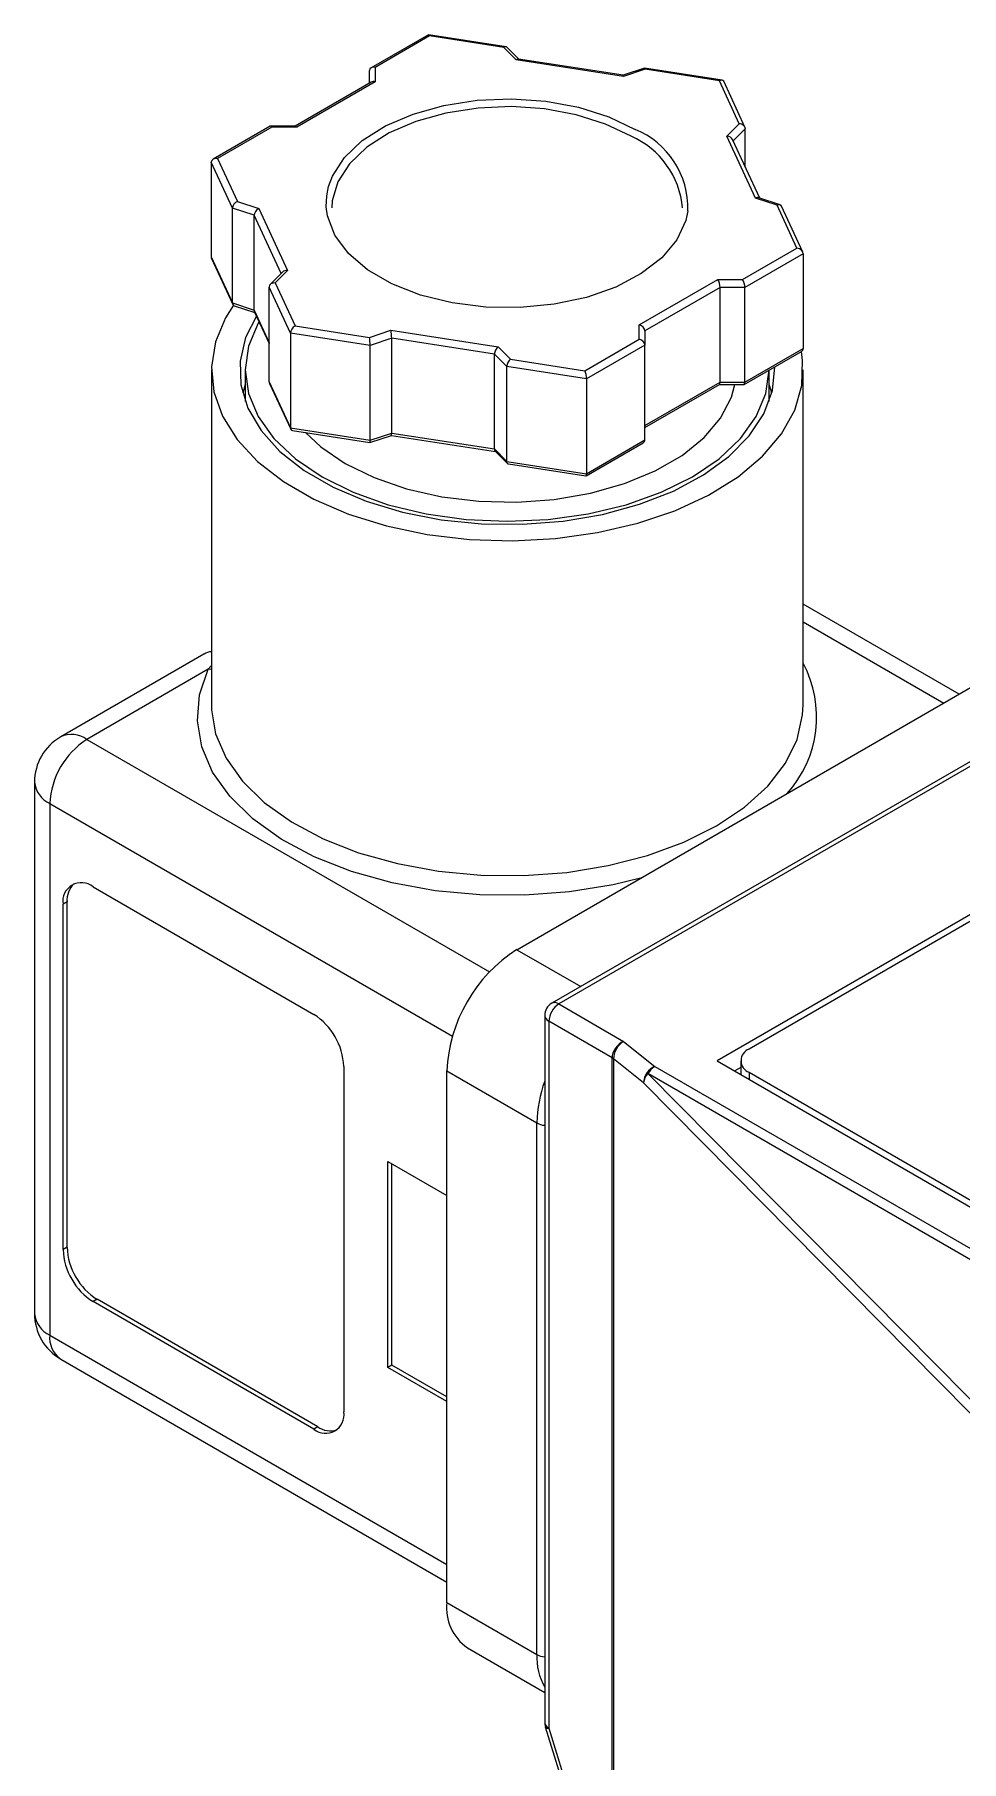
# Model space of a CAD drawing. Header units: millimetres. Extents: x 57 to 386, y 23 to 272.
# Drawn here: x 183 to 215.8, y 87.1 to 148.1 of the extents above; entities that cross this region are included whole.
import ezdxf

# ---------------------------------------------------------------- set-up
doc = ezdxf.new("R2010")
doc.units = ezdxf.units.MM

msp = doc.modelspace()

# ---------------------------------------------------------------- linework, layer by layer
at = {"color": 7, "lineweight": 5}
for p, q in [((196.926, 148.089), (194.903, 146.921)), ((196.968, 148.046), (195.045, 146.935)), ((199.673, 147.666), (196.933, 148.09)), ((199.596, 147.639), (196.968, 148.046)), ((200.034, 147.201), (199.596, 147.639)), ((200.129, 147.225), (199.703, 147.651)), ((203.826, 146.614), (200.034, 147.201)), ((203.809, 146.656), (200.112, 147.228)), ((194.845, 146.381), (194.845, 146.82)), ((195.045, 146.935), (195.045, 146.429)), ((204.567, 146.909), (203.809, 146.656)), ((204.585, 146.867), (203.826, 146.614)), ((207.309, 146.485), (204.569, 146.909)), ((207.213, 146.461), (204.585, 146.867)), ((207.917, 144.944), (207.213, 146.461)), ((194.903, 146.415), (192.215, 144.863)), ((195.045, 146.429), (192.269, 144.827)), ((208.118, 144.822), (207.366, 146.442)), ((191.334, 144.861), (189.311, 143.693)), ((191.392, 144.827), (189.469, 143.716)), ((192.221, 144.863), (191.344, 144.863)), ((192.269, 144.827), (191.392, 144.827)), ((207.478, 144.506), (207.917, 144.944)), ((208.131, 143.411), (208.131, 144.765)), ((208.494, 142.317), (207.478, 144.506)), ((208.639, 142.316), (207.68, 144.383)), ((190.001, 141.96), (189.246, 143.588)), ((189.246, 143.588), (189.246, 140.24)), ((189.469, 143.716), (190.173, 142.2)), ((190.173, 142.2), (190.932, 141.946)), ((209.254, 142.064), (208.494, 142.317)), ((209.362, 142.075), (208.603, 142.328)), ((190.76, 141.707), (190.001, 141.96)), ((190.001, 138.612), (190.001, 141.96)), ((190.76, 138.359), (190.76, 141.707)), ((190.932, 141.946), (191.948, 139.757)), ((209.958, 140.547), (209.254, 142.064)), ((210.167, 140.407), (209.415, 142.028)), ((208.034, 139.437), (209.958, 140.547)), ((210.181, 140.349), (208.117, 139.158)), ((210.181, 140.349), (210.181, 137.001)), ((189.246, 140.24), (190.001, 138.612)), ((189.259, 140.181), (190.011, 138.561)), ((191.948, 139.757), (191.51, 139.319)), ((192.05, 137.545), (191.295, 139.172)), ((191.295, 135.824), (191.295, 139.172)), ((191.773, 139.702), (191.334, 139.263)), ((191.51, 139.319), (192.214, 137.802)), ((204.382, 137.834), (207.158, 139.437)), ((207.24, 139.158), (204.582, 137.623)), ((207.158, 139.437), (208.034, 139.437)), ((207.24, 135.81), (207.24, 139.158)), ((208.117, 139.158), (207.24, 139.158)), ((208.117, 135.81), (208.117, 139.158)), ((190.001, 138.612), (190.76, 138.359)), ((190.064, 138.514), (190.787, 138.273)), ((190.771, 138.308), (191.295, 137.178)), ((194.869, 137.109), (192.05, 137.545)), ((192.05, 137.545), (192.05, 134.197)), ((192.214, 137.802), (194.841, 137.396)), ((194.841, 137.396), (195.6, 137.649)), ((195.629, 137.362), (194.869, 137.109)), ((195.6, 137.649), (199.392, 137.062)), ((199.261, 136.8), (195.629, 137.362)), ((195.629, 134.014), (195.629, 137.362)), ((202.458, 136.218), (204.382, 137.328)), ((204.382, 137.328), (204.382, 137.834)), ((204.582, 137.623), (204.582, 137.117)), ((194.869, 133.761), (194.869, 137.109)), ((199.261, 133.452), (199.261, 136.8)), ((199.699, 136.362), (199.261, 136.8)), ((199.392, 137.062), (199.831, 136.624)), ((204.582, 137.117), (202.518, 135.926)), ((204.582, 133.769), (204.582, 137.117)), ((208.093, 135.728), (210.115, 136.896)), ((208.117, 135.81), (210.181, 137.001)), ((189.253, 136.244), (189.253, 124.405)), ((190.453, 136.244), (190.453, 135.127)), ((202.518, 135.926), (199.699, 136.362)), ((199.699, 133.014), (199.699, 136.362)), ((199.831, 136.624), (202.458, 136.218)), ((208.973, 135.127), (208.973, 136.237)), ((210.173, 124.405), (210.173, 136.244)), ((190.453, 135.728), (190.36, 135.428)), ((191.295, 135.824), (192.05, 134.197)), ((191.308, 135.767), (192.06, 134.147)), ((202.518, 135.926), (202.518, 132.578)), ((204.582, 134.275), (207.24, 135.81)), ((204.582, 134.208), (207.216, 135.728)), ((207.211, 135.726), (208.082, 135.726)), ((207.24, 135.81), (208.117, 135.81)), ((192.05, 134.197), (194.869, 133.761)), ((192.117, 134.104), (194.858, 133.68)), ((194.859, 133.68), (195.618, 133.933)), ((194.869, 133.761), (195.629, 134.014)), ((195.618, 133.933), (199.297, 133.364)), ((195.629, 134.014), (199.261, 133.452)), ((202.501, 132.5), (204.523, 133.668)), ((202.518, 132.578), (204.582, 133.769)), ((199.261, 133.452), (199.699, 133.014)), ((199.285, 133.376), (199.723, 132.938)), ((199.699, 133.014), (202.518, 132.578)), ((199.753, 132.923), (202.494, 132.499)), ((215.691, 124.787), (210.173, 127.972)), ((188.992, 126.205), (183.925, 123.28)), ((222.501, 126.112), (201.288, 113.865)), ((222.751, 126.087), (201.538, 113.841)), ((189.142, 125.666), (184.85, 123.188)), ((200.053, 115.759), (216.316, 125.148)), ((183, 121.677), (183, 102.897)), ((224.588, 121.914), (207.131, 111.836)), ((224.475, 121.604), (208.262, 112.245)), ((183.542, 120.922), (183.542, 102.142)), ((185.069, 117.979), (192.876, 113.472)), ((184.15, 117.448), (184.008, 117.366)), ((184.008, 105.159), (184.008, 117.366)), ((184.15, 105.241), (184.15, 117.448)), ((201.538, 113.841), (203.829, 112.518)), ((201.038, 113.432), (201.038, 88.45)), ((203.418, 111.938), (201.184, 113.228)), ((201.184, 113.228), (201.184, 88.246)), ((203.829, 112.518), (204.932, 111.636)), ((203.418, 81.028), (203.418, 111.938)), ((204.527, 111.058), (203.47, 111.903)), ((203.47, 111.903), (203.47, 80.993)), ((207.131, 111.836), (236.933, 94.632)), ((207.969, 111.836), (207.969, 111.352)), ((193.936, 111.635), (193.936, 99.428)), ((197.578, 111.472), (200.76, 109.635)), ((197.578, 92.692), (197.578, 111.472)), ((204.689, 111.383), (217.88, 98.051)), ((236.153, 93.219), (204.689, 111.383)), ((204.932, 111.636), (236.397, 93.472)), ((207.969, 111.594), (207.76, 111.473)), ((208.262, 111.428), (236.226, 95.285)), ((217.718, 97.726), (204.527, 111.058)), ((200.76, 90.855), (200.76, 109.635)), ((195.492, 108.271), (197.578, 107.067)), ((195.492, 100.996), (195.492, 108.271)), ((195.633, 101.077), (195.633, 108.189)), ((184.15, 105.241), (184.008, 105.159)), ((185.21, 103.404), (185.069, 103.322)), ((192.876, 98.815), (185.069, 103.322)), ((193.017, 98.897), (185.21, 103.404)), ((183.925, 101.295), (197.578, 93.413)), ((195.633, 101.077), (195.492, 100.996)), ((197.578, 99.792), (195.492, 100.996)), ((197.578, 99.955), (195.633, 101.077)), ((193.017, 98.897), (192.876, 98.815)), ((197.578, 92.692), (200.76, 90.855)), ((198.303, 91.089), (201.038, 89.511)), ((201.06, 88.302), (203.344, 80.925)), ((201.184, 88.246), (203.418, 81.028))]:
    msp.add_line(p, q, dxfattribs=at)
at = {"color": 8, "lineweight": 5}
for p, q in [((208.131, 144.765), (207.702, 144.335)), ((191.717, 139.646), (190.76, 141.707)), ((190.76, 138.359), (191.295, 137.207)), ((210.173, 127.347), (215.149, 124.474)), ((189.142, 125.666), (189.253, 125.804)), ((184.85, 123.188), (199.083, 114.971)), ((183.542, 120.922), (197.775, 112.705)), ((200.053, 115.759), (202.31, 114.456)), ((208.262, 111.428), (208.262, 111.183)), ((183.542, 102.142), (197.578, 94.039))]:
    msp.add_line(p, q, dxfattribs=at)
at = {"color": 7, "lineweight": 5, "flags": 128}
for points in [[(193.396, 142.722), (193.531, 143.088), (193.957, 143.746), (194.59, 144.346), (195.408, 144.866), (196.382, 145.286), (197.477, 145.593), (198.652, 145.775), (199.866, 145.825), (201.074, 145.742), (202.233, 145.528), (203.3, 145.191), (204.239, 144.744)], [(204.097, 144.499), (203.188, 144.932), (202.154, 145.259), (201.031, 145.466), (199.861, 145.547), (198.685, 145.498), (197.547, 145.322), (196.486, 145.025), (195.543, 144.617), (194.75, 144.113), (194.136, 143.532), (193.724, 142.895), (193.529, 142.224), (193.513, 141.968)], [(206.097, 141.87), (206.025, 141.519), (205.71, 140.841), (205.178, 140.209), (204.449, 139.646), (203.549, 139.174), (202.51, 138.808), (201.37, 138.563), (200.17, 138.446), (198.953, 138.463), (197.765, 138.612), (196.646, 138.889), (195.638, 139.283), (194.778, 139.779), (194.096, 140.361), (193.617, 141.007), (193.358, 141.693), (193.317, 142.008)], [(190.033, 138.532), (189.753, 138.089), (189.394, 137.233), (189.255, 136.355), (189.339, 135.474), (189.643, 134.611), (190.163, 133.782), (190.886, 133.005), (191.797, 132.298), (192.877, 131.674), (194.102, 131.148), (195.447, 130.731), (196.883, 130.431), (198.38, 130.255), (199.904, 130.207), (201.425, 130.287), (202.909, 130.495), (204.325, 130.825), (205.643, 131.27), (206.835, 131.822), (207.874, 132.467), (208.74, 133.193), (209.413, 133.985), (209.88, 134.824), (210.13, 135.694), (210.158, 136.575), (210.112, 136.894)], [(190.846, 138.147), (190.462, 137.387), (190.269, 136.558), (190.297, 135.722), (190.545, 134.898), (191.008, 134.106), (191.676, 133.364), (192.532, 132.69), (193.556, 132.099), (194.724, 131.605), (196.01, 131.219), (197.382, 130.952), (198.809, 130.808), (200.257, 130.792), (201.692, 130.904), (203.081, 131.141), (204.391, 131.498), (205.591, 131.965), (206.654, 132.534), (207.554, 133.189), (208.27, 133.915), (208.785, 134.697), (209.088, 135.514), (209.171, 136.349), (209.171, 136.351)], [(190.937, 137.95), (190.906, 137.896), (190.567, 137.081), (190.453, 136.244), (190.567, 135.408), (190.906, 134.593), (191.463, 133.818), (192.222, 133.102), (193.165, 132.464), (194.27, 131.92), (195.509, 131.481), (196.852, 131.16), (198.265, 130.965), (199.713, 130.899), (201.162, 130.965), (202.575, 131.16), (203.917, 131.481), (205.156, 131.92), (206.261, 132.464), (207.205, 133.102), (207.964, 133.818), (208.52, 134.593), (208.859, 135.408), (208.973, 136.244)], [(192.577, 134.033), (193.121, 133.527), (193.986, 132.938), (195.007, 132.439), (196.156, 132.044), (197.402, 131.763), (198.711, 131.604), (200.048, 131.572), (201.375, 131.668), (202.658, 131.888), (203.86, 132.227), (204.948, 132.676), (205.894, 133.222), (206.672, 133.851), (207.259, 134.545), (207.641, 135.285), (207.763, 135.726)], [(209.067, 135.428), (209.033, 135.548), (208.973, 135.728)], [(189.253, 124.405), (189.256, 124.257), (189.257, 124.233)]]:
    msp.add_lwpolyline(points, dxfattribs=at)
at = {"color": 8, "lineweight": 5, "flags": 128}
for points in [[(193.317, 142.008), (193.33, 142.395), (193.396, 142.722)], [(204.427, 118.284), (203.453, 118.049), (201.917, 117.798), (200.335, 117.679), (198.739, 117.694), (197.164, 117.843), (195.643, 118.122), (194.209, 118.525), (192.891, 119.045), (191.717, 119.669), (190.714, 120.385), (189.901, 121.178), (189.296, 122.03), (188.912, 122.925), (188.757, 123.842), (188.834, 124.762), (189.142, 125.666)], [(189.253, 125.659), (189.236, 125.659), (189.142, 125.666)], [(189.257, 124.233), (189.404, 123.382), (189.771, 122.528), (190.348, 121.715), (191.124, 120.958), (192.082, 120.275), (193.202, 119.679), (194.46, 119.183), (195.829, 118.798), (197.28, 118.532), (198.784, 118.39), (200.306, 118.376), (201.817, 118.489), (203.282, 118.729), (204.672, 119.088), (205.957, 119.56), (207.11, 120.135), (208.105, 120.8), (208.923, 121.542), (209.546, 122.344), (209.96, 123.19), (210.156, 124.062), (210.173, 124.405)], [(201.06, 88.302), (201.064, 88.293), (201.087, 88.27), (201.128, 88.254), (201.184, 88.246)]]:
    msp.add_lwpolyline(points, dxfattribs=at)
at = {"color": 8, "lineweight": 5}
for centre, radius, start, end in [((203.097, 141.968), 3.002, 358.11773, 67.64482), ((206.619, 123.982), 4.032, 317.8318, 28.18121), ((184.308, 122.432), 0.931, 54.38223, 114.30655), ((183.926, 121.77), 0.93, 185.69468, 245.62558), ((201.391, 113.636), 0.252, 54.38464, 114.30528), ((201.288, 113.457), 0.251, 185.69658, 245.62558), ((205.304, 109.544), 4.545, 159.82936, 178.85093), ((201.09, 110.25), 0.698, 241.73517, 265.67477), ((183.926, 102.989), 0.93, 185.69468, 245.62558), ((184.435, 102.036), 0.9, 173.22804, 235.45938), ((202.921, 90.764), 2.163, 177.58407, 209.46042), ((201.09, 91.47), 0.698, 241.73517, 265.67477), ((201.288, 88.475), 0.251, 185.69658, 245.62558)]:
    msp.add_arc(centre, radius, start, end, dxfattribs=at)
at = {"color": 7, "lineweight": 5}
for centre, radius, start, end in [((202.855, 141.691), 3.071, 5.18651, 66.13366), ((189.316, 125.637), 0.654, 95.49524, 119.65512), ((184.85, 121.677), 1.85, 119.99731, 180), ((186.382, 120.793), 2.843, 122.60523, 177.39463), ((184.655, 117.471), 0.655, 50.79657, 189.21443), ((184.936, 117.515), 0.789, 133.46198, 184.91121), ((202.951, 111.228), 5.379, 122.60548, 177.39452), ((201.538, 113.432), 0.5, 119.99731, 180), ((201.952, 113.193), 0.768, 122.60546, 177.39454), ((191.633, 111.53), 2.305, 2.60539, 57.39457), ((203.212, 111.578), 0.415, 51.53332, 60.18589), ((208.417, 111.836), 0.437, 110.78319, 249.21736), ((205.204, 111.013), 0.679, 113.63525, 176.2026), ((205.153, 110.949), 0.636, 136.89009, 170.05665), ((205.31, 111.028), 0.715, 121.87351, 150.25808), ((186.311, 105.264), 2.305, 182.60549, 237.39443), ((186.453, 105.345), 2.305, 182.60549, 237.39443), ((184.85, 102.897), 1.85, 180, 240.00269), ((193.29, 99.323), 0.655, 230.79699, 9.21388), ((193.468, 99.544), 0.789, 235.09186, 286.53709), ((199.293, 92.503), 1.725, 173.70195, 234.98581), ((201.538, 88.45), 0.5, 180, 197.20178)]:
    msp.add_arc(centre, radius, start, end, dxfattribs=at)
for centre, major_axis, ratio, start_param, end_param in [((196.968, 147.882), (-0.039, 0.208), 0.218403, 5.574608, 6.359925), ((199.596, 147.476), (0.094, 0.185), 0.499027, 6.121484, 7.076724), ((200.034, 147.038), (0.094, 0.185), 0.499027, 0.161702, 0.793538), ((195.045, 146.772), (0.185, -0.107), 0.717483, 1.963536, 3.534332), ((203.826, 146.451), (-0.017, 0.205), 0.109047, 5.624947, 6.256784), ((204.585, 146.704), (-0.017, 0.205), 0.109047, 5.624947, 6.256784), ((207.213, 146.298), (0.13, 0.174), 0.565784, 5.989172, 7.209036), ((195.045, 146.266), (0.185, -0.107), 0.717483, 1.963536, 2.748853), ((191.392, 144.663), (-0.053, 0.199), 0.317858, 5.582825, 6.368142), ((192.269, 144.663), (-0.053, 0.199), 0.317858, 5.582825, 6.198228), ((207.917, 144.781), (0.213, -0.038), 0.75078, 0.132312, 1.703109), ((207.478, 144.343), (0.213, -0.038), 0.75078, 0.483244, 1.703109), ((189.469, 143.553), (0.218, -0.069), 0.697943, 1.78807, 3.358866), ((190.173, 142.036), (0.14, 0.157), 0.635615, 0.952252, 2.523048), ((208.494, 142.154), (0.14, 0.157), 0.635615, 0.267612, 0.952252), ((190.932, 141.783), (0.14, 0.157), 0.635615, 0.952252, 2.523048), ((209.254, 141.9), (0.14, 0.157), 0.635615, 6.015573, 7.235437), ((209.958, 140.384), (0.218, -0.069), 0.697943, 0.217274, 1.78807), ((189.469, 140.205), (0.218, -0.069), 0.697943, 3.358866, 3.709798), ((191.948, 139.594), (0.213, -0.038), 0.75078, 1.703109, 2.658349), ((191.51, 139.156), (0.213, -0.038), 0.75078, 1.703109, 3.273905), ((207.158, 139.273), (-0.053, 0.199), 0.317858, 4.012029, 5.582825), ((208.034, 139.273), (-0.053, 0.199), 0.317858, 4.012029, 5.582825), ((190.173, 138.688), (0.14, 0.157), 0.635615, 2.523048, 3.409205), ((190.932, 138.435), (0.14, 0.157), 0.635615, 2.523048, 2.87398), ((192.214, 137.639), (0.13, 0.174), 0.565784, 0.925851, 2.496647), ((194.841, 137.233), (-0.017, 0.205), 0.109047, 4.054151, 5.624947), ((195.6, 137.486), (-0.017, 0.205), 0.109047, 4.054151, 5.624947), ((204.382, 137.671), (0.185, -0.107), 0.717483, 0.39274, 1.963536), ((204.382, 137.165), (0.185, -0.107), 0.717483, 0.39274, 1.963536), ((199.392, 136.899), (0.094, 0.185), 0.499027, 0.793538, 2.364335), ((209.958, 137.036), (0.218, -0.069), 0.697943, 5.71498, 6.500459), ((199.831, 136.461), (0.094, 0.185), 0.499027, 0.793538, 2.364335), ((202.458, 136.054), (-0.039, 0.208), 0.218403, 4.003812, 5.574608), ((191.51, 135.808), (0.213, -0.038), 0.75078, 3.273905, 3.624837), ((207.158, 135.926), (-0.053, 0.199), 0.317858, 3.22655, 4.012029), ((208.034, 135.926), (-0.053, 0.199), 0.317858, 3.056636, 4.012029), ((192.214, 134.291), (0.13, 0.174), 0.565784, 2.496647, 3.435606), ((194.841, 133.885), (-0.017, 0.205), 0.109047, 3.115191, 4.054151), ((195.6, 134.138), (-0.017, 0.205), 0.109047, 3.115191, 4.054151), ((204.382, 133.817), (0.185, -0.107), 0.717483, 5.890446, 6.675925), ((199.392, 133.551), (0.094, 0.185), 0.499027, 2.364335, 2.979891), ((199.831, 133.113), (0.094, 0.185), 0.499027, 2.364335, 3.303294), ((202.458, 132.707), (-0.039, 0.208), 0.218403, 3.064853, 4.003812), ((203.829, 112.11), (0.32, 0.389), 0.659875, 0.894445, 2.465241), ((203.829, 112.11), (0.257, 0.433), 0.577866, 0.798551, 2.369347)]:
    msp.add_ellipse(centre, major_axis=major_axis, ratio=ratio, start_param=start_param, end_param=end_param, dxfattribs=at)

doc.saveas('drawing.dxf')
